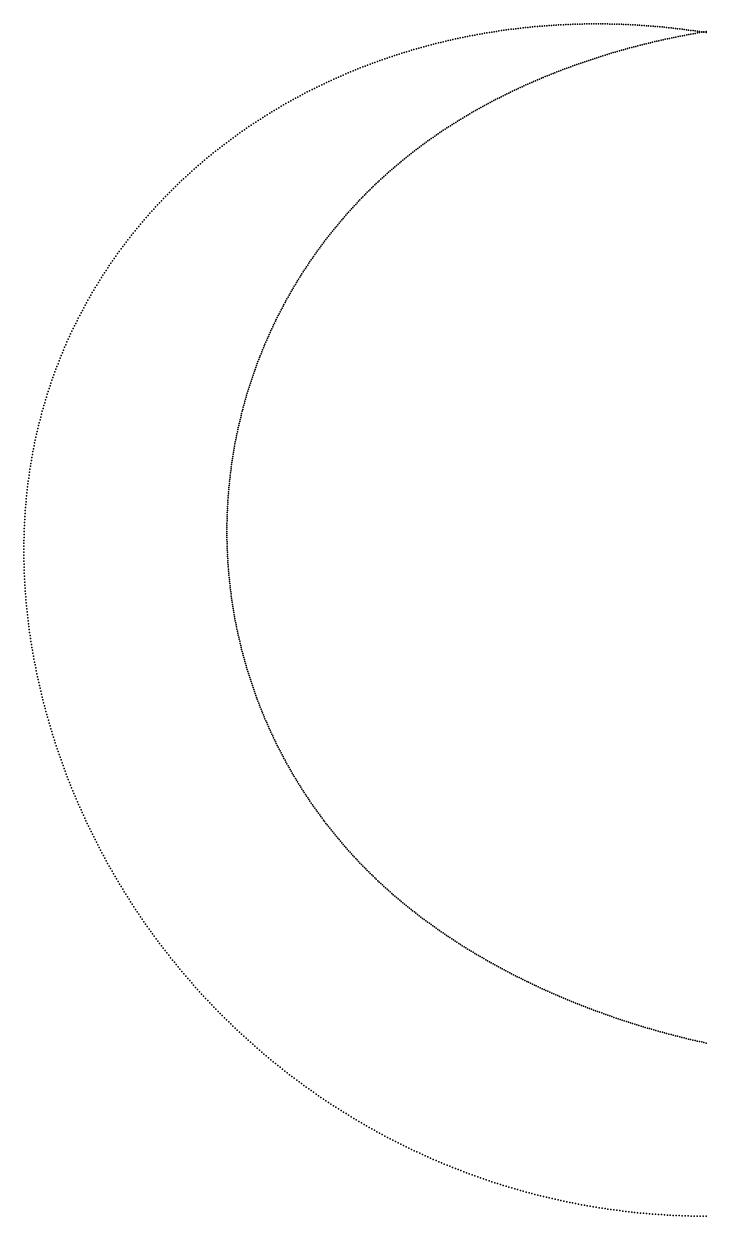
# Model space of a CAD drawing. Header units: metres. Extents: x -101 to 101, y -101 to 75.
# Drawn here: x -100.5 to 0, y -100.8 to 74.7 of the extents above; entities that cross this region are included whole.
import ezdxf

# ---------------------------------------------------------------- set-up
doc = ezdxf.new("R2010")
doc.units = ezdxf.units.M

msp = doc.modelspace()

# ---------------------------------------------------------------- linework, layer by layer
for p in [(-30.16, 73.72), (-30.16, 73.72), (-29.81, 73.78), (-29.81, 73.78), (-29.45, 73.82), (-29.45, 73.82), (-29.1, 73.87), (-29.1, 73.87), (-28.75, 73.92), (-28.75, 73.92), (-28.39, 73.96), (-28.39, 73.96), (-28.04, 74.01), (-28.04, 74.01), (-27.69, 74.05), (-27.69, 74.05), (-27.33, 74.09), (-27.33, 74.09), (-26.98, 74.13), (-26.98, 74.13), (-26.63, 74.17), (-26.63, 74.17), (-26.28, 74.2), (-26.28, 74.2), (-25.93, 74.24), (-25.93, 74.24), (-25.57, 74.27), (-25.57, 74.27), (-25.22, 74.31), (-25.22, 74.31), (-24.87, 74.34), (-24.87, 74.34), (-24.52, 74.37), (-24.52, 74.37), (-24.17, 74.4), (-24.17, 74.4), (-23.82, 74.43), (-23.82, 74.43), (-23.47, 74.45), (-23.47, 74.45), (-23.13, 74.48), (-23.13, 74.48), (-22.78, 74.5), (-22.78, 74.5), (-22.43, 74.53), (-22.43, 74.53), (-22.08, 74.55), (-22.08, 74.55), (-21.73, 74.57), (-21.73, 74.57), (-21.39, 74.59), (-21.39, 74.59), (-21.04, 74.6), (-21.04, 74.6), (-20.69, 74.62), (-20.69, 74.62), (-20.35, 74.63), (-20.35, 74.63), (-20, 74.65), (-20, 74.65), (-19.66, 74.66), (-19.66, 74.66), (-19.31, 74.67), (-19.31, 74.67), (-18.97, 74.68), (-18.97, 74.68), (-18.62, 74.69), (-18.62, 74.69), (-18.28, 74.7), (-18.28, 74.7), (-17.94, 74.71), (-17.94, 74.71), (-17.59, 74.71), (-17.59, 74.71), (-17.25, 74.72), (-17.25, 74.72), (-16.91, 74.72), (-16.91, 74.72), (-16.57, 74.72), (-16.57, 74.72), (-16.22, 74.72), (-16.22, 74.72), (-15.88, 74.72), (-15.88, 74.72), (-15.54, 74.72), (-15.54, 74.72), (-15.2, 74.72), (-15.2, 74.72), (-14.86, 74.71), (-14.86, 74.71), (-14.52, 74.71), (-14.52, 74.71), (-14.18, 74.7), (-14.18, 74.7), (-13.84, 74.7), (-13.84, 74.7), (-13.51, 74.69), (-13.51, 74.69), (-13.17, 74.68), (-13.17, 74.68), (-12.83, 74.67), (-12.83, 74.67), (-12.49, 74.66), (-12.49, 74.66), (-12.16, 74.64), (-12.16, 74.64), (-11.82, 74.63), (-11.82, 74.63), (-11.48, 74.61), (-11.48, 74.61), (-11.15, 74.6), (-11.15, 74.6), (-10.81, 74.58), (-10.81, 74.58), (-10.48, 74.56), (-10.48, 74.56), (-10.14, 74.54), (-10.14, 74.54), (-9.81, 74.52), (-9.81, 74.52), (-9.48, 74.5), (-9.48, 74.5), (-9.14, 74.48), (-9.14, 74.48), (-8.81, 74.45), (-8.81, 74.45), (-8.48, 74.43), (-8.48, 74.43), (-8.15, 74.4), (-8.15, 74.4), (-7.82, 74.38), (-7.82, 74.38), (-7.49, 74.35), (-7.49, 74.35), (-7.16, 74.32), (-7.16, 74.32), (-6.83, 74.29), (-6.83, 74.29), (-6.5, 74.26), (-6.5, 74.26), (-6.17, 74.23), (-6.17, 74.23), (-5.84, 74.19), (-5.84, 74.19), (-5.51, 74.16), (-5.51, 74.16), (-5.18, 74.13), (-5.18, 74.13), (-4.86, 74.09), (-4.86, 74.09), (-4.53, 74.05), (-4.53, 74.05), (-4.2, 74.01), (-4.2, 74.01), (-3.88, 73.97), (-3.88, 73.97), (-3.55, 73.93), (-3.55, 73.93), (-3.23, 73.89), (-3.23, 73.89), (-2.9, 73.85), (-2.9, 73.85), (-2.58, 73.81), (-2.58, 73.81), (-2.25, 73.76), (-2.25, 73.76), (-39.09, 72), (-39.09, 72), (-38.73, 72.08), (-38.73, 72.08), (-38.37, 72.17), (-38.37, 72.17), (-38.01, 72.25), (-38.01, 72.25), (-37.66, 72.33), (-37.66, 72.33), (-37.3, 72.42), (-37.3, 72.42), (-36.94, 72.5), (-36.94, 72.5), (-36.58, 72.57), (-36.58, 72.57), (-36.22, 72.65), (-36.22, 72.65), (-35.86, 72.72), (-35.86, 72.72), (-35.51, 72.8), (-35.51, 72.8), (-35.15, 72.87), (-35.15, 72.87), (-34.79, 72.94), (-34.79, 72.94), (-34.43, 73.01), (-34.43, 73.01), (-34.08, 73.08), (-34.08, 73.08), (-33.72, 73.14), (-33.72, 73.14), (-33.36, 73.21), (-33.36, 73.21), (-33.01, 73.27), (-33.01, 73.27), (-32.65, 73.33), (-32.65, 73.33), (-32.29, 73.39), (-32.29, 73.39), (-31.94, 73.45), (-31.94, 73.45), (-31.58, 73.51), (-31.58, 73.51), (-31.23, 73.56), (-31.23, 73.56), (-30.87, 73.62), (-30.87, 73.62), (-30.52, 73.67), (-30.52, 73.67), (-7.89, 72.03), (-7.58, 72.1), (-7.27, 72.17), (-6.96, 72.24), (-6.64, 72.31), (-6.33, 72.38), (-6.02, 72.45), (-5.71, 72.52), (-5.39, 72.59), (-5.08, 72.65), (-4.77, 72.72), (-4.45, 72.78), (-4.14, 72.85), (-3.82, 72.91), (-3.51, 72.97), (-3.19, 73.03), (-2.87, 73.09), (-2.55, 73.15), (-2.24, 73.21), (-1.93, 73.72), (-1.93, 73.72), (-1.92, 73.27), (-1.61, 73.67), (-1.61, 73.67), (-1.6, 73.32), (-1.29, 73.63), (-1.29, 73.63), (-1.28, 73.38), (-0.96, 73.58), (-0.96, 73.58), (-0.96, 73.43), (-0.64, 73.53), (-0.64, 73.53), (-0.64, 73.49), (-0.32, 73.54), (-0.32, 73.48), (-0.32, 73.48), (0, 73.59), (0, 73.43), (0, 73.43), (-45.2, 70.28), (-45.2, 70.28), (-44.84, 70.39), (-44.84, 70.39), (-44.48, 70.5), (-44.48, 70.5), (-44.12, 70.61), (-44.12, 70.61), (-43.76, 70.72), (-43.76, 70.72), (-43.41, 70.83), (-43.41, 70.83), (-43.05, 70.94), (-43.05, 70.94), (-42.69, 71.04), (-42.69, 71.04), (-42.33, 71.14), (-42.33, 71.14), (-41.97, 71.24), (-41.97, 71.24), (-41.61, 71.34), (-41.61, 71.34), (-41.25, 71.44), (-41.25, 71.44), (-40.89, 71.54), (-40.89, 71.54), (-40.53, 71.63), (-40.53, 71.63), (-40.17, 71.73), (-40.17, 71.73), (-39.81, 71.82), (-39.81, 71.82), (-39.45, 71.91), (-39.45, 71.91), (-14.3, 70.3), (-14, 70.39), (-13.7, 70.48), (-13.4, 70.57), (-13.1, 70.66), (-12.79, 70.74), (-12.49, 70.83), (-12.19, 70.92), (-11.88, 71), (-11.58, 71.08), (-11.27, 71.17), (-10.97, 71.25), (-10.66, 71.33), (-10.35, 71.41), (-10.05, 71.49), (-9.74, 71.57), (-9.43, 71.65), (-9.12, 71.73), (-8.82, 71.8), (-8.51, 71.88), (-8.2, 71.95), (-50.23, 68.51), (-50.23, 68.51), (-49.87, 68.65), (-49.87, 68.65), (-49.52, 68.78), (-49.52, 68.78), (-49.16, 68.92), (-49.16, 68.92), (-48.8, 69.05), (-48.8, 69.05), (-48.44, 69.18), (-48.44, 69.18), (-48.08, 69.31), (-48.08, 69.31), (-47.72, 69.43), (-47.72, 69.43), (-47.36, 69.56), (-47.36, 69.56), (-47, 69.68), (-47, 69.68), (-46.64, 69.81), (-46.64, 69.81), (-46.28, 69.93), (-46.28, 69.93), (-45.92, 70.04), (-45.92, 70.04), (-45.56, 70.16), (-45.56, 70.16), (-19.65, 68.52), (-19.35, 68.63), (-19.06, 68.73), (-18.77, 68.84), (-18.47, 68.94), (-18.18, 69.04), (-17.88, 69.14), (-17.59, 69.24), (-17.29, 69.34), (-16.99, 69.44), (-16.7, 69.54), (-16.4, 69.64), (-16.1, 69.74), (-15.8, 69.83), (-15.5, 69.93), (-15.2, 70.02), (-14.9, 70.11), (-14.6, 70.21), (-54.52, 66.72), (-54.52, 66.72), (-54.16, 66.88), (-54.16, 66.88), (-53.8, 67.04), (-53.8, 67.04), (-53.45, 67.19), (-53.45, 67.19), (-53.09, 67.35), (-53.09, 67.35), (-52.74, 67.5), (-52.74, 67.5), (-52.38, 67.65), (-52.38, 67.65), (-52.02, 67.8), (-52.02, 67.8), (-51.66, 67.94), (-51.66, 67.94), (-51.31, 68.09), (-51.31, 68.09), (-50.95, 68.23), (-50.95, 68.23), (-50.59, 68.37), (-50.59, 68.37), (-24.28, 66.71), (-23.99, 66.83), (-23.71, 66.95), (-23.42, 67.07), (-23.13, 67.18), (-22.85, 67.3), (-22.56, 67.42), (-22.27, 67.53), (-21.98, 67.64), (-21.69, 67.76), (-21.4, 67.87), (-21.11, 67.98), (-20.82, 68.09), (-20.53, 68.2), (-20.23, 68.31), (-19.94, 68.41), (-58.05, 65.04), (-58.05, 65.04), (-57.7, 65.22), (-57.7, 65.22), (-57.35, 65.39), (-57.35, 65.39), (-57, 65.57), (-57, 65.57), (-56.64, 65.74), (-56.64, 65.74), (-56.29, 65.91), (-56.29, 65.91), (-55.94, 66.07), (-55.94, 66.07), (-55.58, 66.24), (-55.58, 66.24), (-55.23, 66.4), (-55.23, 66.4), (-54.87, 66.56), (-54.87, 66.56), (-27.96, 65.08), (-27.68, 65.21), (-27.4, 65.34), (-27.12, 65.47), (-26.84, 65.59), (-26.55, 65.72), (-26.27, 65.85), (-25.99, 65.97), (-25.7, 66.1), (-25.42, 66.22), (-25.14, 66.35), (-24.85, 66.47), (-24.57, 66.59), (-61.2, 63.38), (-61.2, 63.38), (-60.85, 63.57), (-60.85, 63.57), (-60.51, 63.76), (-60.51, 63.76), (-60.16, 63.95), (-60.16, 63.95), (-59.81, 64.14), (-59.81, 64.14), (-59.46, 64.32), (-59.46, 64.32), (-59.11, 64.5), (-59.11, 64.5), (-58.76, 64.69), (-58.76, 64.69), (-58.41, 64.87), (-58.41, 64.87), (-31.55, 63.29), (-31.28, 63.43), (-31.01, 63.57), (-30.73, 63.71), (-30.46, 63.85), (-30.18, 63.99), (-29.9, 64.13), (-29.63, 64.27), (-29.35, 64.41), (-29.07, 64.54), (-28.8, 64.68), (-28.52, 64.81), (-28.24, 64.94), (-64.3, 61.56), (-64.3, 61.56), (-63.96, 61.77), (-63.96, 61.77), (-63.62, 61.98), (-63.62, 61.98), (-63.28, 62.18), (-63.28, 62.18), (-62.93, 62.38), (-62.93, 62.38), (-62.59, 62.59), (-62.59, 62.59), (-62.24, 62.79), (-62.24, 62.79), (-61.9, 62.98), (-61.9, 62.98), (-61.55, 63.18), (-61.55, 63.18), (-34.79, 61.49), (-34.52, 61.65), (-34.26, 61.8), (-33.99, 61.95), (-33.72, 62.11), (-33.45, 62.26), (-33.18, 62.41), (-32.91, 62.56), (-32.64, 62.7), (-32.37, 62.85), (-32.1, 63), (-31.83, 63.14), (-67.02, 59.82), (-67.02, 59.82), (-66.68, 60.04), (-66.68, 60.04), (-66.34, 60.26), (-66.34, 60.26), (-66.01, 60.48), (-66.01, 60.48), (-65.67, 60.7), (-65.67, 60.7), (-65.33, 60.92), (-65.33, 60.92), (-64.99, 61.13), (-64.99, 61.13), (-64.65, 61.35), (-64.65, 61.35), (-37.68, 59.73), (-37.42, 59.89), (-37.16, 60.06), (-36.9, 60.22), (-36.64, 60.38), (-36.38, 60.54), (-36.12, 60.7), (-35.85, 60.86), (-35.59, 61.02), (-35.32, 61.18), (-35.06, 61.34), (-69.68, 57.95), (-69.68, 57.95), (-69.35, 58.19), (-69.35, 58.19), (-69.02, 58.43), (-69.02, 58.43), (-68.69, 58.66), (-68.69, 58.66), (-68.36, 58.9), (-68.36, 58.9), (-68.02, 59.13), (-68.02, 59.13), (-67.69, 59.36), (-67.69, 59.36), (-67.35, 59.59), (-67.35, 59.59), (-40.24, 58.01), (-39.99, 58.19), (-39.74, 58.36), (-39.48, 58.54), (-39.23, 58.71), (-38.97, 58.88), (-38.72, 59.05), (-38.46, 59.22), (-38.2, 59.39), (-37.94, 59.56), (-71.96, 56.22), (-71.96, 56.22), (-71.64, 56.47), (-71.64, 56.47), (-71.31, 56.73), (-71.31, 56.73), (-70.99, 56.97), (-70.99, 56.97), (-70.66, 57.22), (-70.66, 57.22), (-70.34, 57.47), (-70.34, 57.47), (-70.01, 57.71), (-70.01, 57.71), (-42.73, 56.2), (-42.49, 56.38), (-42.24, 56.57), (-41.99, 56.75), (-41.75, 56.94), (-41.5, 57.12), (-41.25, 57.3), (-41, 57.48), (-40.75, 57.66), (-40.5, 57.83), (-73.88, 54.67), (-73.88, 54.67), (-73.56, 54.93), (-73.56, 54.93), (-73.24, 55.19), (-73.24, 55.19), (-72.92, 55.45), (-72.92, 55.45), (-72.6, 55.71), (-72.6, 55.71), (-72.28, 55.97), (-72.28, 55.97), (-44.91, 54.48), (-44.67, 54.67), (-44.43, 54.87), (-44.19, 55.06), (-43.95, 55.25), (-43.71, 55.44), (-43.46, 55.63), (-43.22, 55.82), (-42.98, 56.01), (-76.06, 52.76), (-76.06, 52.76), (-75.75, 53.04), (-75.75, 53.04), (-75.44, 53.32), (-75.44, 53.32), (-75.13, 53.59), (-75.13, 53.59), (-74.82, 53.86), (-74.82, 53.86), (-74.51, 54.13), (-74.51, 54.13), (-74.19, 54.4), (-74.19, 54.4), (-47.01, 52.67), (-46.78, 52.87), (-46.55, 53.08), (-46.32, 53.28), (-46.08, 53.48), (-45.85, 53.68), (-45.62, 53.88), (-45.38, 54.08), (-45.14, 54.28), (-77.88, 51.06), (-77.88, 51.06), (-77.58, 51.35), (-77.58, 51.35), (-77.28, 51.64), (-77.28, 51.64), (-76.98, 51.92), (-76.98, 51.92), (-76.67, 52.2), (-76.67, 52.2), (-76.37, 52.49), (-76.37, 52.49), (-48.82, 51), (-48.6, 51.21), (-48.37, 51.42), (-48.15, 51.63), (-47.92, 51.84), (-47.7, 52.05), (-47.47, 52.26), (-47.24, 52.46), (-79.66, 49.29), (-79.66, 49.29), (-79.37, 49.59), (-79.37, 49.59), (-79.07, 49.89), (-79.07, 49.89), (-78.78, 50.19), (-78.78, 50.19), (-78.48, 50.48), (-78.48, 50.48), (-78.18, 50.77), (-78.18, 50.77), (-50.57, 49.26), (-50.35, 49.48), (-50.14, 49.7), (-49.92, 49.92), (-49.7, 50.14), (-49.48, 50.35), (-49.26, 50.57), (-49.04, 50.78), (-81.38, 47.46), (-81.38, 47.46), (-81.1, 47.77), (-81.1, 47.77), (-80.81, 48.08), (-80.81, 48.08), (-80.53, 48.38), (-80.53, 48.38), (-80.24, 48.69), (-80.24, 48.69), (-79.95, 48.99), (-79.95, 48.99), (-52.26, 47.47), (-52.05, 47.7), (-51.84, 47.92), (-51.63, 48.15), (-51.42, 48.37), (-51.21, 48.6), (-51, 48.82), (-50.78, 49.04), (-82.77, 45.88), (-82.77, 45.88), (-82.5, 46.2), (-82.5, 46.2), (-82.22, 46.52), (-82.22, 46.52), (-81.94, 46.83), (-81.94, 46.83), (-81.66, 47.15), (-81.66, 47.15), (-53.68, 45.85), (-53.48, 46.08), (-53.28, 46.32), (-53.08, 46.55), (-52.87, 46.78), (-52.67, 47.01), (-52.46, 47.24), (-84.39, 43.93), (-84.39, 43.93), (-84.13, 44.26), (-84.13, 44.26), (-83.86, 44.59), (-83.86, 44.59), (-83.59, 44.91), (-83.59, 44.91), (-83.32, 45.24), (-83.32, 45.24), (-83.05, 45.56), (-83.05, 45.56), (-55.25, 43.95), (-55.06, 44.19), (-54.86, 44.43), (-54.67, 44.67), (-54.48, 44.91), (-54.28, 45.14), (-54.08, 45.38), (-53.88, 45.62), (-85.69, 42.26), (-85.69, 42.26), (-85.43, 42.6), (-85.43, 42.6), (-85.18, 42.93), (-85.18, 42.93), (-84.92, 43.27), (-84.92, 43.27), (-84.65, 43.6), (-84.65, 43.6), (-56.57, 42.24), (-56.38, 42.49), (-56.2, 42.73), (-56.01, 42.98), (-55.82, 43.22), (-55.63, 43.46), (-55.44, 43.71), (-86.95, 40.54), (-86.95, 40.54), (-86.7, 40.89), (-86.7, 40.89), (-86.45, 41.23), (-86.45, 41.23), (-86.2, 41.58), (-86.2, 41.58), (-85.95, 41.92), (-85.95, 41.92), (-57.83, 40.49), (-57.65, 40.75), (-57.47, 41), (-57.3, 41.25), (-57.11, 41.5), (-56.93, 41.75), (-56.75, 41.99), (-88.16, 38.79), (-88.16, 38.79), (-87.92, 39.14), (-87.92, 39.14), (-87.68, 39.5), (-87.68, 39.5), (-87.44, 39.85), (-87.44, 39.85), (-87.19, 40.2), (-87.19, 40.2), (-59.04, 38.71), (-58.87, 38.97), (-58.7, 39.22), (-58.53, 39.48), (-58.36, 39.73), (-58.18, 39.99), (-58.01, 40.24), (-89.32, 37), (-89.32, 37), (-89.09, 37.36), (-89.09, 37.36), (-88.86, 37.72), (-88.86, 37.72), (-88.63, 38.08), (-88.63, 38.08), (-88.39, 38.43), (-88.39, 38.43), (-60.19, 36.89), (-60.03, 37.15), (-59.87, 37.41), (-59.71, 37.67), (-59.54, 37.93), (-59.38, 38.19), (-59.21, 38.45), (-90.43, 35.17), (-90.43, 35.17), (-90.21, 35.53), (-90.21, 35.53), (-89.99, 35.9), (-89.99, 35.9), (-89.77, 36.27), (-89.77, 36.27), (-89.54, 36.63), (-89.54, 36.63), (-61.14, 35.3), (-60.99, 35.57), (-60.83, 35.83), (-60.67, 36.1), (-60.51, 36.36), (-60.36, 36.62), (-91.28, 33.67), (-91.28, 33.67), (-91.07, 34.05), (-91.07, 34.05), (-90.86, 34.42), (-90.86, 34.42), (-90.64, 34.79), (-90.64, 34.79), (-62.19, 33.42), (-62.04, 33.69), (-61.9, 33.96), (-61.75, 34.23), (-61.6, 34.5), (-61.45, 34.76), (-61.29, 35.03), (-92.29, 31.78), (-92.29, 31.78), (-92.09, 32.16), (-92.09, 32.16), (-91.89, 32.54), (-91.89, 32.54), (-91.69, 32.92), (-91.69, 32.92), (-91.48, 33.3), (-91.48, 33.3), (-63.04, 31.78), (-62.9, 32.05), (-62.76, 32.32), (-62.62, 32.6), (-62.48, 32.87), (-62.33, 33.14), (-93.25, 29.85), (-93.25, 29.85), (-93.06, 30.24), (-93.06, 30.24), (-92.87, 30.63), (-92.87, 30.63), (-92.68, 31.01), (-92.68, 31.01), (-92.49, 31.4), (-92.49, 31.4), (-63.85, 30.11), (-63.72, 30.39), (-63.59, 30.67), (-63.45, 30.95), (-63.32, 31.22), (-63.18, 31.5), (-93.98, 28.28), (-93.98, 28.28), (-93.8, 28.68), (-93.8, 28.68), (-93.62, 29.07), (-93.62, 29.07), (-93.44, 29.46), (-93.44, 29.46), (-64.74, 28.15), (-64.62, 28.43), (-64.49, 28.71), (-64.37, 29), (-64.24, 29.28), (-64.11, 29.56), (-63.98, 29.84), (-94.67, 26.7), (-94.67, 26.7), (-94.5, 27.1), (-94.5, 27.1), (-94.33, 27.49), (-94.33, 27.49), (-94.16, 27.89), (-94.16, 27.89), (-65.46, 26.45), (-65.34, 26.73), (-65.22, 27.02), (-65.11, 27.3), (-64.99, 27.58), (-64.86, 27.87), (-95.48, 24.69), (-95.48, 24.69), (-95.32, 25.1), (-95.32, 25.1), (-95.16, 25.5), (-95.16, 25.5), (-95, 25.9), (-95, 25.9), (-94.84, 26.3), (-94.84, 26.3), (-66.13, 24.72), (-66.02, 25.01), (-65.91, 25.3), (-65.8, 25.59), (-65.69, 25.87), (-65.57, 26.16), (-96.09, 23.07), (-96.09, 23.07), (-95.94, 23.48), (-95.94, 23.48), (-95.79, 23.88), (-95.79, 23.88), (-95.64, 24.29), (-95.64, 24.29), (-66.75, 22.98), (-66.65, 23.28), (-66.55, 23.57), (-66.45, 23.86), (-66.34, 24.15), (-66.23, 24.44), (-96.66, 21.43), (-96.66, 21.43), (-96.52, 21.84), (-96.52, 21.84), (-96.38, 22.25), (-96.38, 22.25), (-96.23, 22.66), (-96.23, 22.66), (-67.33, 21.23), (-67.24, 21.52), (-67.14, 21.82), (-67.05, 22.11), (-66.95, 22.4), (-66.85, 22.69), (-97.31, 19.36), (-97.31, 19.36), (-97.19, 19.77), (-97.19, 19.77), (-97.06, 20.19), (-97.06, 20.19), (-96.93, 20.6), (-96.93, 20.6), (-96.79, 21.02), (-96.79, 21.02), (-67.86, 19.46), (-67.78, 19.76), (-67.69, 20.05), (-67.6, 20.35), (-67.51, 20.64), (-67.42, 20.94), (-97.8, 17.68), (-97.8, 17.68), (-97.68, 18.1), (-97.68, 18.1), (-97.56, 18.52), (-97.56, 18.52), (-97.44, 18.94), (-97.44, 18.94), (-68.35, 17.68), (-68.27, 17.97), (-68.19, 18.27), (-68.11, 18.57), (-68.03, 18.87), (-67.95, 19.16), (-98.24, 16), (-98.24, 16), (-98.13, 16.42), (-98.13, 16.42), (-98.02, 16.84), (-98.02, 16.84), (-97.91, 17.26), (-97.91, 17.26), (-68.79, 15.88), (-68.72, 16.18), (-68.65, 16.48), (-68.57, 16.78), (-68.5, 17.08), (-68.43, 17.38), (-98.64, 14.3), (-98.64, 14.3), (-98.54, 14.73), (-98.54, 14.73), (-98.44, 15.15), (-98.44, 15.15), (-98.34, 15.58), (-98.34, 15.58), (-69.18, 14.07), (-69.12, 14.38), (-69.06, 14.68), (-68.99, 14.98), (-68.92, 15.28), (-68.86, 15.58), (-99, 12.59), (-99, 12.59), (-98.92, 13.02), (-98.92, 13.02), (-98.83, 13.45), (-98.83, 13.45), (-98.73, 13.88), (-98.73, 13.88), (-69.47, 12.56), (-69.42, 12.87), (-69.36, 13.17), (-69.3, 13.47), (-69.24, 13.77), (-99.33, 10.88), (-99.33, 10.88), (-99.25, 11.31), (-99.25, 11.31), (-99.17, 11.74), (-99.17, 11.74), (-99.09, 12.17), (-99.09, 12.17), (-69.78, 10.74), (-69.73, 11.04), (-69.68, 11.35), (-69.63, 11.65), (-69.58, 11.96), (-69.53, 12.26), (-99.61, 9.15), (-99.61, 9.15), (-99.55, 9.59), (-99.55, 9.59), (-99.48, 10.02), (-99.48, 10.02), (-99.4, 10.45), (-99.4, 10.45), (-70.03, 8.91), (-69.99, 9.21), (-69.95, 9.52), (-69.91, 9.83), (-69.87, 10.13), (-69.82, 10.44), (-99.86, 7.42), (-99.86, 7.42), (-99.8, 7.85), (-99.8, 7.85), (-99.74, 8.29), (-99.74, 8.29), (-99.68, 8.72), (-99.68, 8.72), (-70.24, 7.07), (-70.21, 7.38), (-70.18, 7.69), (-70.14, 7.99), (-70.11, 8.3), (-70.07, 8.6), (-100.06, 5.68), (-100.06, 5.68), (-100.02, 6.12), (-100.02, 6.12), (-99.97, 6.55), (-99.97, 6.55), (-99.91, 6.99), (-99.91, 6.99), (-70.38, 5.54), (-70.36, 5.85), (-70.33, 6.15), (-70.3, 6.46), (-70.27, 6.77), (-100.23, 3.94), (-100.23, 3.94), (-100.19, 4.37), (-100.19, 4.37), (-100.15, 4.81), (-100.15, 4.81), (-100.11, 5.25), (-100.11, 5.25), (-70.5, 3.69), (-70.48, 4), (-70.47, 4.31), (-70.45, 4.62), (-70.43, 4.92), (-70.4, 5.23), (-100.36, 2.19), (-100.36, 2.19), (-100.33, 2.63), (-100.33, 2.63), (-100.3, 3.06), (-100.3, 3.06), (-100.27, 3.5), (-100.27, 3.5), (-70.57, 2.16), (-70.57, 1.85), (-70.55, 2.46), (-70.54, 2.77), (-70.53, 3.08), (-70.52, 3.39), (-100.45, 0.44), (-100.45, 0.44), (-100.43, 0.88), (-100.43, 0.88), (-100.41, 1.31), (-100.41, 1.31), (-100.39, 1.75), (-100.39, 1.75), (-70.6, 0.62), (-70.6, 0.31), (-70.59, 1.23), (-70.59, 0.92), (-70.58, 1.54), (-100.51, -1.75), (-100.51, -1.75), (-100.5, -1.32), (-100.5, -1.32), (-100.49, -0.88), (-100.49, -0.88), (-100.48, -0.44), (-100.48, -0.44), (-100.47, 0), (-100.47, 0), (-70.6, 0), (-70.6, -0.31), (-70.6, -0.62), (-70.59, -0.92), (-70.59, -1.23), (-70.58, -1.54), (-100.52, -2.63), (-100.52, -2.63), (-100.52, -3.07), (-100.52, -3.07), (-100.51, -2.19), (-100.51, -2.19), (-100.51, -3.51), (-100.51, -3.51), (-70.57, -1.85), (-70.57, -2.16), (-70.55, -2.46), (-70.54, -2.77), (-70.53, -3.08), (-70.52, -3.39), (-100.51, -3.95), (-100.51, -3.95), (-100.5, -4.39), (-100.5, -4.39), (-100.49, -4.83), (-100.49, -4.83), (-100.48, -5.27), (-100.48, -5.27), (-70.5, -3.69), (-70.48, -4), (-70.47, -4.31), (-70.45, -4.62), (-70.43, -4.92), (-70.4, -5.23), (-100.47, -5.7), (-100.47, -5.7), (-100.45, -6.14), (-100.45, -6.14), (-100.43, -6.58), (-100.43, -6.58), (-70.38, -5.54), (-70.36, -5.85), (-70.33, -6.15), (-70.3, -6.46), (-70.27, -6.77), (-100.41, -7.02), (-100.41, -7.02), (-100.39, -7.46), (-100.39, -7.46), (-100.36, -7.9), (-100.36, -7.9), (-100.33, -8.34), (-100.33, -8.34), (-100.31, -8.78), (-100.31, -8.78), (-70.24, -7.07), (-70.21, -7.38), (-70.18, -7.69), (-70.14, -7.99), (-70.11, -8.3), (-70.07, -8.6), (-100.27, -9.21), (-100.27, -9.21), (-100.24, -9.65), (-100.24, -9.65), (-100.2, -10.09), (-100.2, -10.09), (-100.16, -10.53), (-100.16, -10.53), (-70.03, -8.91), (-69.99, -9.21), (-69.95, -9.52), (-69.91, -9.83), (-69.87, -10.13), (-69.82, -10.44), (-100.12, -10.97), (-100.12, -10.97), (-100.08, -11.4), (-100.08, -11.4), (-100.03, -11.84), (-100.03, -11.84), (-99.99, -12.28), (-99.99, -12.28), (-69.78, -10.74), (-69.73, -11.04), (-69.68, -11.35), (-69.63, -11.65), (-69.58, -11.96), (-69.53, -12.26), (-99.94, -12.71), (-99.94, -12.71), (-99.89, -13.15), (-99.89, -13.15), (-99.83, -13.59), (-99.83, -13.59), (-99.78, -14.02), (-99.78, -14.02), (-69.47, -12.56), (-69.42, -12.87), (-69.36, -13.17), (-69.3, -13.47), (-69.24, -13.77), (-99.72, -14.46), (-99.72, -14.46), (-99.66, -14.89), (-99.66, -14.89), (-99.6, -15.33), (-99.6, -15.33), (-99.53, -15.76), (-99.53, -15.76), (-69.18, -14.07), (-69.12, -14.38), (-69.06, -14.68), (-68.99, -14.98), (-68.92, -15.28), (-68.86, -15.58), (-99.46, -16.2), (-99.46, -16.2), (-99.4, -16.63), (-99.4, -16.63), (-99.32, -17.07), (-99.32, -17.07), (-99.25, -17.5), (-99.25, -17.5), (-68.79, -15.88), (-68.72, -16.18), (-68.65, -16.48), (-68.57, -16.78), (-68.5, -17.08), (-68.43, -17.38), (-99.18, -17.93), (-99.18, -17.93), (-99.1, -18.37), (-99.1, -18.37), (-99.02, -18.8), (-99.02, -18.8), (-98.94, -19.23), (-98.94, -19.23), (-68.35, -17.68), (-68.27, -17.97), (-68.19, -18.27), (-68.11, -18.57), (-68.03, -18.87), (-67.95, -19.16), (-98.86, -19.66), (-98.86, -19.66), (-98.77, -20.1), (-98.77, -20.1), (-98.68, -20.53), (-98.68, -20.53), (-98.6, -20.96), (-98.6, -20.96), (-67.86, -19.46), (-67.78, -19.76), (-67.69, -20.05), (-67.6, -20.35), (-67.51, -20.64), (-67.42, -20.94), (-98.5, -21.39), (-98.5, -21.39), (-98.41, -21.82), (-98.41, -21.82), (-98.32, -22.25), (-98.32, -22.25), (-98.22, -22.68), (-98.22, -22.68), (-67.33, -21.23), (-67.24, -21.52), (-67.14, -21.82), (-67.05, -22.11), (-66.95, -22.4), (-66.85, -22.69), (-98.12, -23.1), (-98.12, -23.1), (-98.02, -23.53), (-98.02, -23.53), (-97.92, -23.96), (-97.92, -23.96), (-97.81, -24.39), (-97.81, -24.39), (-66.75, -22.98), (-66.65, -23.28), (-66.55, -23.57), (-66.45, -23.86), (-66.34, -24.15), (-66.23, -24.44), (-97.7, -24.81), (-97.7, -24.81), (-97.6, -25.24), (-97.6, -25.24), (-97.49, -25.67), (-97.49, -25.67), (-97.37, -26.09), (-97.37, -26.09), (-66.13, -24.72), (-66.02, -25.01), (-65.91, -25.3), (-65.8, -25.59), (-65.69, -25.87), (-65.57, -26.16), (-97.26, -26.52), (-97.26, -26.52), (-97.14, -26.94), (-97.14, -26.94), (-97.02, -27.36), (-97.02, -27.36), (-96.9, -27.79), (-96.9, -27.79), (-65.46, -26.45), (-65.34, -26.73), (-65.22, -27.02), (-65.11, -27.3), (-64.99, -27.58), (-64.86, -27.87), (-96.78, -28.21), (-96.78, -28.21), (-96.66, -28.63), (-96.66, -28.63), (-96.53, -29.05), (-96.53, -29.05), (-96.4, -29.47), (-96.4, -29.47), (-64.74, -28.15), (-64.62, -28.43), (-64.49, -28.71), (-64.37, -29), (-64.24, -29.28), (-64.11, -29.56), (-63.98, -29.84), (-96.27, -29.89), (-96.27, -29.89), (-96.14, -30.31), (-96.14, -30.31), (-96.01, -30.73), (-96.01, -30.73), (-95.88, -31.15), (-95.88, -31.15), (-95.74, -31.57), (-95.74, -31.57), (-63.85, -30.11), (-63.72, -30.39), (-63.59, -30.67), (-63.45, -30.95), (-63.32, -31.22), (-63.18, -31.5), (-95.6, -31.99), (-95.6, -31.99), (-95.46, -32.4), (-95.46, -32.4), (-95.32, -32.82), (-95.32, -32.82), (-95.17, -33.24), (-95.17, -33.24), (-63.04, -31.78), (-62.9, -32.05), (-62.76, -32.32), (-62.62, -32.6), (-62.48, -32.87), (-62.33, -33.14), (-95.03, -33.65), (-95.03, -33.65), (-94.88, -34.07), (-94.88, -34.07), (-94.73, -34.48), (-94.73, -34.48), (-94.58, -34.89), (-94.58, -34.89), (-62.19, -33.42), (-62.04, -33.69), (-61.9, -33.96), (-61.75, -34.23), (-61.6, -34.5), (-61.45, -34.76), (-61.29, -35.03), (-94.43, -35.3), (-94.43, -35.3), (-94.27, -35.72), (-94.27, -35.72), (-94.11, -36.13), (-94.11, -36.13), (-93.96, -36.54), (-93.96, -36.54), (-61.14, -35.3), (-60.99, -35.57), (-60.83, -35.83), (-60.67, -36.1), (-60.51, -36.36), (-60.36, -36.62), (-93.79, -36.95), (-93.79, -36.95), (-93.63, -37.36), (-93.63, -37.36), (-93.47, -37.76), (-93.47, -37.76), (-93.3, -38.17), (-93.3, -38.17), (-93.14, -38.58), (-93.14, -38.58), (-60.19, -36.89), (-60.03, -37.15), (-59.87, -37.41), (-59.71, -37.67), (-59.54, -37.93), (-59.38, -38.19), (-59.21, -38.45), (-92.97, -38.98), (-92.97, -38.98), (-92.8, -39.39), (-92.8, -39.39), (-92.62, -39.79), (-92.62, -39.79), (-92.45, -40.2), (-92.45, -40.2), (-59.04, -38.71), (-58.87, -38.97), (-58.7, -39.22), (-58.53, -39.48), (-58.36, -39.73), (-58.18, -39.99), (-58.01, -40.24), (-92.27, -40.6), (-92.27, -40.6), (-92.09, -41), (-92.09, -41), (-91.91, -41.4), (-91.91, -41.4), (-91.73, -41.8), (-91.73, -41.8), (-57.83, -40.49), (-57.65, -40.75), (-57.47, -41), (-57.3, -41.25), (-57.11, -41.5), (-56.93, -41.75), (-56.75, -41.99), (-91.55, -42.2), (-91.55, -42.2), (-91.36, -42.6), (-91.36, -42.6), (-91.18, -43), (-91.18, -43), (-90.99, -43.4), (-90.99, -43.4), (-90.8, -43.8), (-90.8, -43.8), (-56.57, -42.24), (-56.38, -42.49), (-56.2, -42.73), (-56.01, -42.98), (-55.82, -43.22), (-55.63, -43.46), (-55.44, -43.71), (-90.61, -44.19), (-90.61, -44.19), (-90.41, -44.59), (-90.41, -44.59), (-90.22, -44.98), (-90.22, -44.98), (-90.02, -45.37), (-90.02, -45.37), (-55.25, -43.95), (-55.06, -44.19), (-54.86, -44.43), (-54.67, -44.67), (-54.48, -44.91), (-54.28, -45.14), (-54.08, -45.38), (-53.88, -45.62), (-89.82, -45.77), (-89.82, -45.77), (-89.62, -46.16), (-89.62, -46.16), (-89.42, -46.55), (-89.42, -46.55), (-89.22, -46.94), (-89.22, -46.94), (-89.01, -47.33), (-89.01, -47.33), (-53.68, -45.85), (-53.48, -46.08), (-53.28, -46.32), (-53.08, -46.55), (-52.87, -46.78), (-52.67, -47.01), (-52.46, -47.24), (-88.8, -47.72), (-88.8, -47.72), (-88.59, -48.1), (-88.59, -48.1), (-88.38, -48.49), (-88.38, -48.49), (-88.17, -48.87), (-88.17, -48.87), (-52.26, -47.47), (-52.05, -47.7), (-51.84, -47.92), (-51.63, -48.15), (-51.42, -48.37), (-51.21, -48.6), (-51, -48.82), (-50.78, -49.04), (-87.96, -49.26), (-87.96, -49.26), (-87.74, -49.64), (-87.74, -49.64), (-87.52, -50.02), (-87.52, -50.02), (-87.3, -50.4), (-87.3, -50.4), (-87.08, -50.79), (-87.08, -50.79), (-50.57, -49.26), (-50.35, -49.48), (-50.14, -49.7), (-49.92, -49.92), (-49.7, -50.14), (-49.48, -50.35), (-49.26, -50.57), (-49.04, -50.78), (-86.86, -51.16), (-86.86, -51.16), (-86.64, -51.54), (-86.64, -51.54), (-86.41, -51.92), (-86.41, -51.92), (-86.18, -52.3), (-86.18, -52.3), (-48.82, -51), (-48.6, -51.21), (-48.37, -51.42), (-48.15, -51.63), (-47.92, -51.84), (-47.7, -52.05), (-47.47, -52.26), (-47.24, -52.47), (-85.95, -52.67), (-85.95, -52.67), (-85.72, -53.05), (-85.72, -53.05), (-85.49, -53.42), (-85.49, -53.42), (-85.26, -53.79), (-85.26, -53.79), (-85.02, -54.16), (-85.02, -54.16), (-47.01, -52.67), (-46.78, -52.88), (-46.55, -53.08), (-46.32, -53.29), (-46.09, -53.49), (-45.86, -53.69), (-45.62, -53.89), (-45.39, -54.09), (-45.15, -54.29), (-84.78, -54.54), (-84.78, -54.54), (-84.55, -54.9), (-84.55, -54.9), (-84.31, -55.27), (-84.31, -55.27), (-84.06, -55.64), (-84.06, -55.64), (-83.82, -56.01), (-83.82, -56.01), (-44.91, -54.49), (-44.68, -54.68), (-44.44, -54.88), (-44.2, -55.07), (-43.96, -55.27), (-43.72, -55.46), (-43.48, -55.65), (-43.24, -55.84), (-42.99, -56.03), (-83.57, -56.37), (-83.57, -56.37), (-83.33, -56.74), (-83.33, -56.74), (-83.08, -57.1), (-83.08, -57.1), (-82.83, -57.46), (-82.83, -57.46), (-82.58, -57.82), (-82.58, -57.82), (-42.75, -56.22), (-42.51, -56.41), (-42.26, -56.6), (-42.02, -56.78), (-41.77, -56.97), (-41.52, -57.15), (-41.28, -57.34), (-41.03, -57.52), (-40.78, -57.7), (-40.53, -57.88), (-82.33, -58.18), (-82.33, -58.18), (-82.07, -58.54), (-82.07, -58.54), (-81.81, -58.9), (-81.81, -58.9), (-81.56, -59.25), (-81.56, -59.25), (-81.3, -59.61), (-81.3, -59.61), (-40.28, -58.06), (-40.03, -58.24), (-39.78, -58.42), (-39.52, -58.6), (-39.27, -58.77), (-39.02, -58.95), (-38.76, -59.12), (-38.51, -59.3), (-38.25, -59.47), (-38, -59.64), (-81.04, -59.96), (-81.04, -59.96), (-80.77, -60.32), (-80.77, -60.32), (-80.51, -60.67), (-80.51, -60.67), (-80.24, -61.02), (-80.24, -61.02), (-79.98, -61.37), (-79.98, -61.37), (-37.74, -59.81), (-37.48, -59.98), (-37.22, -60.15), (-36.96, -60.32), (-36.71, -60.49), (-36.45, -60.66), (-36.19, -60.82), (-35.92, -60.99), (-35.66, -61.15), (-35.4, -61.31), (-79.71, -61.72), (-79.71, -61.72), (-79.44, -62.06), (-79.44, -62.06), (-79.17, -62.41), (-79.17, -62.41), (-78.89, -62.76), (-78.89, -62.76), (-78.62, -63.1), (-78.62, -63.1), (-35.14, -61.48), (-34.87, -61.64), (-34.61, -61.8), (-34.34, -61.96), (-34.08, -62.12), (-33.81, -62.28), (-33.55, -62.43), (-33.28, -62.59), (-33.01, -62.75), (-32.74, -62.9), (-32.48, -63.06), (-78.34, -63.44), (-78.34, -63.44), (-78.07, -63.78), (-78.07, -63.78), (-77.79, -64.12), (-77.79, -64.12), (-77.51, -64.46), (-77.51, -64.46), (-77.22, -64.8), (-77.22, -64.8), (-32.21, -63.21), (-31.94, -63.36), (-31.67, -63.51), (-31.4, -63.66), (-31.12, -63.81), (-30.85, -63.96), (-30.58, -64.11), (-30.31, -64.26), (-30.03, -64.41), (-29.76, -64.55), (-29.49, -64.7), (-29.21, -64.84), (-76.94, -65.14), (-76.94, -65.14), (-76.66, -65.47), (-76.66, -65.47), (-76.37, -65.8), (-76.37, -65.8), (-76.08, -66.14), (-76.08, -66.14), (-75.79, -66.47), (-75.79, -66.47), (-28.93, -64.99), (-28.66, -65.13), (-28.38, -65.27), (-28.1, -65.41), (-27.83, -65.56), (-27.55, -65.69), (-27.27, -65.83), (-26.99, -65.97), (-26.71, -66.11), (-26.43, -66.25), (-26.15, -66.38), (-25.87, -66.52), (-25.59, -66.65), (-75.5, -66.8), (-75.5, -66.8), (-75.21, -67.13), (-75.21, -67.13), (-74.92, -67.45), (-74.92, -67.45), (-74.62, -67.78), (-74.62, -67.78), (-74.32, -68.11), (-74.32, -68.11), (-74.03, -68.43), (-74.03, -68.43), (-25.3, -66.79), (-25.02, -66.92), (-24.74, -67.05), (-24.45, -67.18), (-24.17, -67.32), (-23.88, -67.45), (-23.6, -67.57), (-23.31, -67.7), (-23.03, -67.83), (-22.74, -67.96), (-22.45, -68.08), (-22.16, -68.21), (-21.87, -68.34), (-73.73, -68.75), (-73.73, -68.75), (-73.43, -69.07), (-73.43, -69.07), (-73.12, -69.39), (-73.12, -69.39), (-72.82, -69.71), (-72.82, -69.71), (-72.52, -70.03), (-72.52, -70.03), (-21.59, -68.46), (-21.3, -68.58), (-21.01, -68.71), (-20.71, -68.83), (-20.42, -68.95), (-20.13, -69.07), (-19.84, -69.19), (-19.55, -69.31), (-19.25, -69.43), (-18.96, -69.55), (-18.67, -69.66), (-18.37, -69.78), (-18.08, -69.89), (-17.78, -70.01), (-17.48, -70.12), (-72.21, -70.34), (-72.21, -70.34), (-71.9, -70.66), (-71.9, -70.66), (-71.59, -70.97), (-71.59, -70.97), (-71.28, -71.28), (-71.28, -71.28), (-70.97, -71.59), (-70.97, -71.59), (-70.66, -71.9), (-70.66, -71.9), (-17.19, -70.24), (-16.89, -70.35), (-16.59, -70.46), (-16.29, -70.57), (-15.99, -70.68), (-15.69, -70.79), (-15.39, -70.9), (-15.09, -71.01), (-14.79, -71.12), (-14.49, -71.22), (-14.19, -71.33), (-13.89, -71.43), (-13.58, -71.54), (-13.28, -71.64), (-12.97, -71.75), (-12.67, -71.85), (-12.36, -71.95), (-70.34, -72.21), (-70.34, -72.21), (-70.03, -72.52), (-70.03, -72.52), (-69.71, -72.82), (-69.71, -72.82), (-69.39, -73.12), (-69.39, -73.12), (-69.07, -73.43), (-69.07, -73.43), (-12.06, -72.05), (-11.75, -72.15), (-11.44, -72.25), (-11.14, -72.35), (-10.83, -72.45), (-10.52, -72.54), (-10.21, -72.64), (-9.9, -72.74), (-9.59, -72.83), (-9.28, -72.93), (-8.97, -73.02), (-8.65, -73.11), (-8.34, -73.2), (-8.03, -73.3), (-7.71, -73.39), (-7.4, -73.48), (-7.08, -73.56), (-6.77, -73.65), (-68.75, -73.73), (-68.75, -73.73), (-68.43, -74.03), (-68.43, -74.03), (-68.11, -74.32), (-68.11, -74.32), (-67.78, -74.62), (-67.78, -74.62), (-67.45, -74.92), (-67.45, -74.92), (-67.13, -75.21), (-67.13, -75.21), (-6.45, -73.74), (-6.13, -73.83), (-5.82, -73.91), (-5.5, -74), (-5.18, -74.08), (-4.86, -74.16), (-4.54, -74.25), (-4.22, -74.33), (-3.9, -74.41), (-3.58, -74.49), (-3.26, -74.57), (-2.93, -74.65), (-2.61, -74.73), (-2.29, -74.8), (-1.96, -74.88), (-1.64, -74.95), (-1.31, -75.03), (-0.98, -75.1), (-0.66, -75.17), (-0.33, -75.25), (0, -75.32), (-66.8, -75.5), (-66.8, -75.5), (-66.47, -75.79), (-66.47, -75.79), (-66.14, -76.08), (-66.14, -76.08), (-65.8, -76.37), (-65.8, -76.37), (-65.47, -76.66), (-65.47, -76.66), (-65.14, -76.94), (-65.14, -76.94), (-64.8, -77.22), (-64.8, -77.22), (-64.46, -77.51), (-64.46, -77.51), (-64.12, -77.79), (-64.12, -77.79), (-63.78, -78.07), (-63.78, -78.07), (-63.44, -78.34), (-63.44, -78.34), (-63.1, -78.62), (-63.1, -78.62), (-62.76, -78.89), (-62.76, -78.89), (-62.41, -79.17), (-62.41, -79.17), (-62.06, -79.44), (-62.06, -79.44), (-61.72, -79.71), (-61.72, -79.71), (-61.37, -79.98), (-61.37, -79.98), (-61.02, -80.24), (-61.02, -80.24), (-60.67, -80.51), (-60.67, -80.51), (-60.32, -80.77), (-60.32, -80.77), (-59.96, -81.04), (-59.96, -81.04), (-59.61, -81.3), (-59.61, -81.3), (-59.25, -81.56), (-59.25, -81.56), (-58.9, -81.81), (-58.9, -81.81), (-58.54, -82.07), (-58.54, -82.07), (-58.18, -82.33), (-58.18, -82.33), (-57.82, -82.58), (-57.82, -82.58), (-57.46, -82.83), (-57.46, -82.83), (-57.1, -83.08), (-57.1, -83.08), (-56.74, -83.33), (-56.74, -83.33), (-56.37, -83.57), (-56.37, -83.57), (-56.01, -83.82), (-56.01, -83.82), (-55.64, -84.06), (-55.64, -84.06), (-55.27, -84.31), (-55.27, -84.31), (-54.9, -84.55), (-54.9, -84.55), (-54.54, -84.78), (-54.54, -84.78), (-54.16, -85.02), (-54.16, -85.02), (-53.79, -85.26), (-53.79, -85.26), (-53.42, -85.49), (-53.42, -85.49), (-53.05, -85.72), (-53.05, -85.72), (-52.67, -85.95), (-52.67, -85.95), (-52.3, -86.18), (-52.3, -86.18), (-51.92, -86.41), (-51.92, -86.41), (-51.54, -86.64), (-51.54, -86.64), (-51.16, -86.86), (-51.16, -86.86), (-50.79, -87.08), (-50.79, -87.08), (-50.4, -87.3), (-50.4, -87.3), (-50.02, -87.52), (-50.02, -87.52), (-49.64, -87.74), (-49.64, -87.74), (-49.26, -87.96), (-49.26, -87.96), (-48.87, -88.17), (-48.87, -88.17), (-48.49, -88.38), (-48.49, -88.38), (-48.1, -88.59), (-48.1, -88.59), (-47.72, -88.8), (-47.72, -88.8), (-47.33, -89.01), (-47.33, -89.01), (-46.94, -89.22), (-46.94, -89.22), (-46.55, -89.42), (-46.55, -89.42), (-46.16, -89.62), (-46.16, -89.62), (-45.77, -89.82), (-45.77, -89.82), (-45.37, -90.02), (-45.37, -90.02), (-44.98, -90.22), (-44.98, -90.22), (-44.59, -90.41), (-44.59, -90.41), (-44.19, -90.61), (-44.19, -90.61), (-43.8, -90.8), (-43.8, -90.8), (-43.4, -90.99), (-43.4, -90.99), (-43, -91.18), (-43, -91.18), (-42.6, -91.36), (-42.6, -91.36), (-42.2, -91.55), (-42.2, -91.55), (-41.8, -91.73), (-41.8, -91.73), (-41.4, -91.91), (-41.4, -91.91), (-41, -92.09), (-41, -92.09), (-40.6, -92.27), (-40.6, -92.27), (-40.2, -92.45), (-40.2, -92.45), (-39.79, -92.62), (-39.79, -92.62), (-39.39, -92.8), (-39.39, -92.8), (-38.98, -92.97), (-38.98, -92.97), (-38.58, -93.14), (-38.58, -93.14), (-38.17, -93.3), (-38.17, -93.3), (-37.76, -93.47), (-37.76, -93.47), (-37.36, -93.63), (-37.36, -93.63), (-36.95, -93.79), (-36.95, -93.79), (-36.54, -93.96), (-36.54, -93.96), (-36.13, -94.11), (-36.13, -94.11), (-35.72, -94.27), (-35.72, -94.27), (-35.3, -94.43), (-35.3, -94.43), (-34.89, -94.58), (-34.89, -94.58), (-34.48, -94.73), (-34.48, -94.73), (-34.07, -94.88), (-34.07, -94.88), (-33.65, -95.03), (-33.65, -95.03), (-33.24, -95.17), (-33.24, -95.17), (-32.82, -95.32), (-32.82, -95.32), (-32.4, -95.46), (-32.4, -95.46), (-31.99, -95.6), (-31.99, -95.6), (-31.57, -95.74), (-31.57, -95.74), (-31.15, -95.88), (-31.15, -95.88), (-30.73, -96.01), (-30.73, -96.01), (-30.31, -96.14), (-30.31, -96.14), (-29.89, -96.28), (-29.89, -96.28), (-29.47, -96.4), (-29.47, -96.4), (-29.05, -96.53), (-29.05, -96.53), (-28.63, -96.66), (-28.63, -96.66), (-28.21, -96.78), (-28.21, -96.78), (-27.79, -96.9), (-27.79, -96.9), (-27.36, -97.02), (-27.36, -97.02), (-26.94, -97.14), (-26.94, -97.14), (-26.52, -97.26), (-26.52, -97.26), (-26.09, -97.37), (-26.09, -97.37), (-25.67, -97.49), (-25.67, -97.49), (-25.24, -97.6), (-25.24, -97.6), (-24.81, -97.71), (-24.81, -97.71), (-24.39, -97.81), (-24.39, -97.81), (-23.96, -97.92), (-23.96, -97.92), (-23.53, -98.02), (-23.53, -98.02), (-23.11, -98.13), (-23.11, -98.13), (-22.68, -98.23), (-22.68, -98.23), (-22.25, -98.32), (-22.25, -98.32), (-21.82, -98.42), (-21.82, -98.42), (-21.39, -98.51), (-21.39, -98.51), (-20.96, -98.61), (-20.96, -98.61), (-20.53, -98.7), (-20.53, -98.7), (-20.1, -98.79), (-20.1, -98.79), (-19.67, -98.87), (-19.67, -98.87), (-19.24, -98.96), (-19.24, -98.96), (-18.8, -99.04), (-18.8, -99.04), (-18.37, -99.12), (-18.37, -99.12), (-17.94, -99.2), (-17.94, -99.2), (-17.51, -99.28), (-17.51, -99.28), (-17.07, -99.35), (-17.07, -99.35), (-16.64, -99.43), (-16.64, -99.43), (-16.2, -99.5), (-16.2, -99.5), (-15.77, -99.57), (-15.77, -99.57), (-15.34, -99.64), (-15.34, -99.64), (-14.9, -99.7), (-14.9, -99.7), (-14.47, -99.77), (-14.47, -99.77), (-14.03, -99.83), (-14.03, -99.83), (-13.59, -99.89), (-13.59, -99.89), (-13.16, -99.95), (-13.16, -99.95), (-12.72, -100), (-12.72, -100), (-12.29, -100.06), (-12.29, -100.06), (-11.85, -100.11), (-11.85, -100.11), (-11.41, -100.16), (-11.41, -100.16), (-10.97, -100.21), (-10.97, -100.21), (-10.54, -100.26), (-10.54, -100.26), (-10.1, -100.3), (-10.1, -100.3), (-9.66, -100.35), (-9.66, -100.35), (-9.22, -100.39), (-9.22, -100.39), (-8.79, -100.43), (-8.79, -100.43), (-8.35, -100.46), (-8.35, -100.46), (-7.91, -100.5), (-7.91, -100.5), (-7.47, -100.53), (-7.47, -100.53), (-7.03, -100.56), (-7.03, -100.56), (-6.59, -100.59), (-6.59, -100.59), (-6.15, -100.62), (-6.15, -100.62), (-5.72, -100.65), (-5.72, -100.65), (-5.28, -100.67), (-5.28, -100.67), (-4.84, -100.69), (-4.84, -100.69), (-4.4, -100.71), (-4.4, -100.71), (-3.96, -100.73), (-3.96, -100.73), (-3.52, -100.75), (-3.52, -100.75), (-3.08, -100.76), (-3.08, -100.76), (-2.64, -100.77), (-2.64, -100.77), (-2.2, -100.79), (-2.2, -100.79), (-1.76, -100.79), (-1.76, -100.79), (-1.32, -100.8), (-1.32, -100.8), (-0.88, -100.81), (-0.88, -100.81), (-0.44, -100.81), (-0.44, -100.81), (0, -100.81), (0, -100.81)]:
    msp.add_point(p)

doc.saveas('drawing.dxf')
